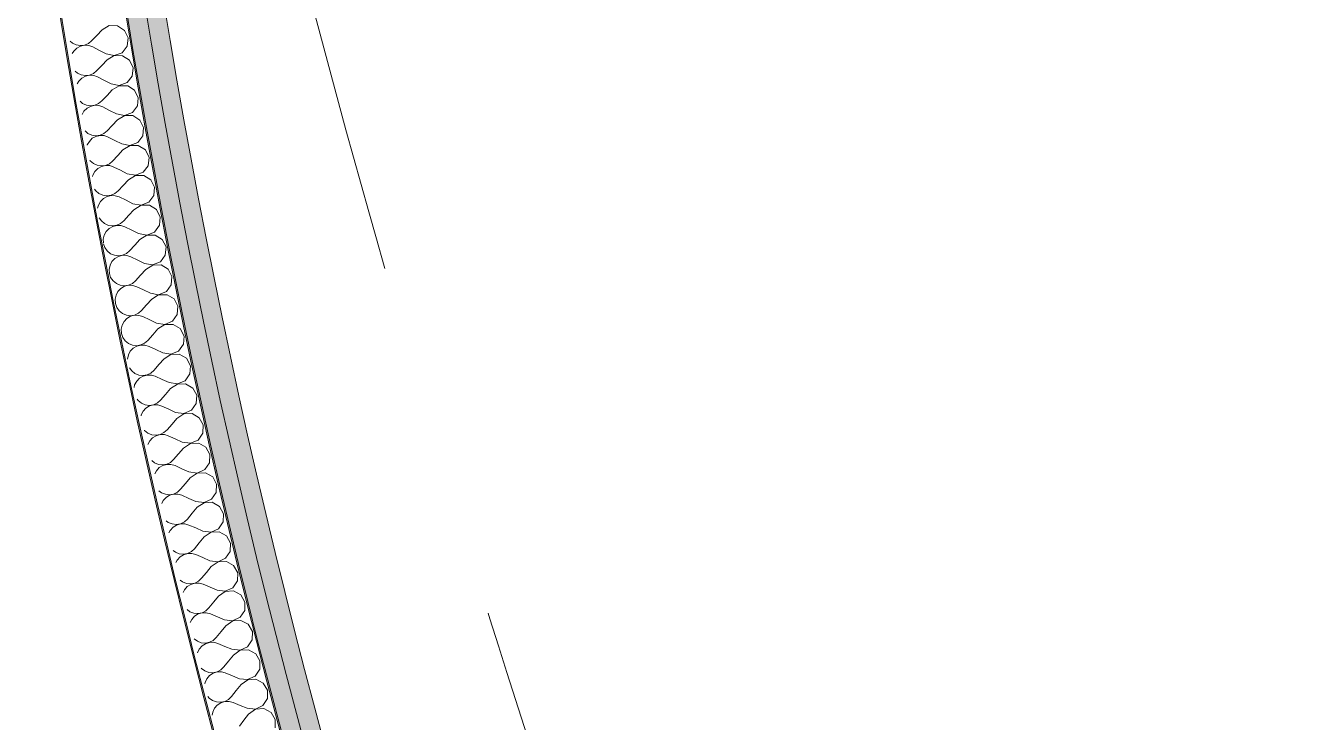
# Model space of a CAD drawing. Header units: millimetres. Extents: x -50172 to 68897, y -80883 to 956680.
# Drawn here: x -41260 to -40256, y -65320 to -64773 of the extents above; entities that cross this region are included whole.
import ezdxf

# ---------------------------------------------------------------- set-up
doc = ezdxf.new("R2010")
doc.units = ezdxf.units.MM
doc.header["$MEASUREMENT"] = 0
doc.linetypes.add('Dashed', pattern=[564.444447, 282.222223, -282.222223])
doc.layers.add('A-25-M_Wall_Int', color=7, linetype='Continuous')
for name, color, linetype, lineweight in [('A-25-M_Wall_Int_Pen_No__1', 7, 'Continuous', 13), ('A-25-M_Wall_Int_Pen_No__150', 7, 'Continuous', 0), ('New_A-95-P_Drawing_Pen_No__1', 7, 'Continuous', 13)]:
    doc.layers.add(name, color=color, linetype=linetype, lineweight=lineweight)
doc.layers.add('A-25-M_Wall_Int_Pen_No__107', color=7, linetype='Continuous', lineweight=15, true_color=0xa6a6a6)
doc.layers.add('A-25-M_Wall_Int_Pen_No__81', color=7, linetype='Continuous', lineweight=20, true_color=0x6a6a6a)

# ---------------------------------------------------------------- blocks, each defined once
blk = doc.blocks.new('*X580')
at = {"layer": 'A-25-M_Wall_Int_Pen_No__150', "linetype": 'Continuous'}
for p, q in [((-41200.5, -64776.3), (-41204.6, -64780.6)), ((-41194.9, -64773), (-41200.5, -64776.3)), ((-41188.4, -64773.2), (-41194.9, -64773)), ((-41182.9, -64776.7), (-41188.4, -64773.2)), ((-41180.1, -64782.6), (-41182.9, -64776.7)), ((-41225.5, -64785.2), (-41223.8, -64786.7)), ((-41223.8, -64786.7), (-41220.8, -64788.1)), ((-41214.3, -64788.2), (-41211.3, -64787)), ((-41211.3, -64787), (-41208.7, -64784.9)), ((-41204.6, -64780.6), (-41208.7, -64784.9)), ((-41180.9, -64789.1), (-41180.1, -64782.6)), ((-41222.8, -64792.9), (-41223.9, -64794.9)), ((-41220.4, -64790.6), (-41222.8, -64792.9)), ((-41220.8, -64788.1), (-41217.6, -64788.6)), ((-41217.5, -64789), (-41220.4, -64790.6)), ((-41217.6, -64788.6), (-41214.3, -64788.2)), ((-41214.3, -64788.3), (-41217.5, -64789)), ((-41211, -64788.5), (-41214.3, -64788.3)), ((-41207.9, -64789.6), (-41211, -64788.5)), ((-41202.6, -64792.4), (-41207.9, -64789.6)), ((-41197.4, -64795.1), (-41202.6, -64792.4)), ((-41197.4, -64795.1), (-41191, -64796.4)), ((-41191, -64796.5), (-41196.6, -64799.9)), ((-41191, -64796.4), (-41184.9, -64794.2)), ((-41184.5, -64796.7), (-41191, -64796.5)), ((-41184.9, -64794.2), (-41180.9, -64789.1)), ((-41179, -64800.2), (-41184.5, -64796.7)), ((-41200.7, -64804.2), (-41204.8, -64808.5)), ((-41196.6, -64799.9), (-41200.7, -64804.2)), ((-41176.2, -64806.1), (-41179, -64800.2)), ((-41176.9, -64812.5), (-41176.2, -64806.1)), ((-41221.6, -64808.8), (-41219.8, -64810.3)), ((-41218.8, -64816.5), (-41220, -64818.7)), ((-41219.8, -64810.3), (-41216.9, -64811.7)), ((-41216.4, -64814.2), (-41218.8, -64816.5)), ((-41216.9, -64811.7), (-41213.6, -64812.2)), ((-41213.5, -64812.7), (-41216.4, -64814.2)), ((-41213.6, -64812.2), (-41210.3, -64811.8)), ((-41210.3, -64811.9), (-41213.5, -64812.7)), ((-41210.3, -64811.8), (-41207.3, -64810.6)), ((-41207.1, -64812.1), (-41210.3, -64811.9)), ((-41207.3, -64810.6), (-41204.8, -64808.5)), ((-41204, -64813.2), (-41207.1, -64812.1)), ((-41198.7, -64816), (-41204, -64813.2)), ((-41193.4, -64818.7), (-41198.7, -64816)), ((-41187, -64820), (-41180.9, -64817.7)), ((-41180.9, -64817.7), (-41176.9, -64812.5)), ((-41196.6, -64827.7), (-41200.7, -64832.1)), ((-41192.5, -64823.4), (-41196.6, -64827.7)), ((-41193.4, -64818.7), (-41187, -64820)), ((-41187, -64820.1), (-41192.5, -64823.4)), ((-41180.4, -64820.2), (-41187, -64820.1)), ((-41175, -64823.7), (-41180.4, -64820.2)), ((-41172.1, -64829.5), (-41175, -64823.7)), ((-41217.8, -64832.2), (-41215.8, -64834)), ((-41215.8, -64834), (-41212.8, -64835.3)), ((-41212.3, -64837.8), (-41214.7, -64840.1)), ((-41212.8, -64835.3), (-41209.5, -64835.8)), ((-41209.5, -64836.3), (-41212.3, -64837.8)), ((-41209.5, -64835.8), (-41206.3, -64835.4)), ((-41206.3, -64835.5), (-41209.5, -64836.3)), ((-41206.3, -64835.4), (-41203.3, -64834.2)), ((-41203, -64835.7), (-41206.3, -64835.5)), ((-41203.3, -64834.2), (-41200.7, -64832.1)), ((-41199.9, -64836.8), (-41203, -64835.7)), ((-41194.6, -64839.5), (-41199.9, -64836.8)), ((-41176.8, -64841.2), (-41172.8, -64836)), ((-41172.8, -64836), (-41172.1, -64829.5)), ((-41214.7, -64840.1), (-41216.1, -64842.6)), ((-41189.3, -64842.2), (-41194.6, -64839.5)), ((-41188.4, -64846.9), (-41192.5, -64851.3)), ((-41189.3, -64842.2), (-41182.9, -64843.5)), ((-41182.8, -64843.6), (-41188.4, -64846.9)), ((-41182.9, -64843.5), (-41176.8, -64841.2)), ((-41176.3, -64843.6), (-41182.8, -64843.6)), ((-41170.8, -64847.1), (-41176.3, -64843.6)), ((-41168, -64853), (-41170.8, -64847.1)), ((-41213.9, -64855.6), (-41211.6, -64857.6)), ((-41211.6, -64857.6), (-41208.6, -64858.9)), ((-41202.1, -64859), (-41199.1, -64857.7)), ((-41199.1, -64857.7), (-41196.5, -64855.6)), ((-41192.5, -64851.3), (-41196.5, -64855.6)), ((-41168.6, -64859.4), (-41168, -64853)), ((-41210.5, -64863.8), (-41212.1, -64866.6)), ((-41212.1, -64866.6), (-41212.1, -64866.7)), ((-41208.2, -64861.4), (-41210.5, -64863.8)), ((-41208.6, -64858.9), (-41205.4, -64859.4)), ((-41205.3, -64859.9), (-41208.2, -64861.4)), ((-41205.4, -64859.4), (-41202.1, -64859)), ((-41202.1, -64859.1), (-41205.3, -64859.9)), ((-41198.8, -64859.3), (-41202.1, -64859.1)), ((-41195.7, -64860.4), (-41198.8, -64859.3)), ((-41190.4, -64863), (-41195.7, -64860.4)), ((-41185.1, -64865.7), (-41190.4, -64863)), ((-41185.1, -64865.7), (-41178.7, -64866.9)), ((-41178.6, -64867), (-41184.2, -64870.4)), ((-41178.7, -64866.9), (-41172.6, -64864.6)), ((-41172.1, -64867.1), (-41178.6, -64867)), ((-41172.6, -64864.6), (-41168.6, -64859.4)), ((-41166.6, -64870.5), (-41172.1, -64867.1)), ((-41188.2, -64874.8), (-41192.3, -64879.2)), ((-41184.2, -64870.4), (-41188.2, -64874.8)), ((-41163.7, -64876.4), (-41166.6, -64870.5)), ((-41164.4, -64882.9), (-41163.7, -64876.4)), ((-41210.1, -64878.6), (-41209.9, -64879)), ((-41209.9, -64879), (-41207.3, -64881.2)), ((-41206.2, -64887.4), (-41207.8, -64890.2)), ((-41207.3, -64881.2), (-41204.3, -64882.5)), ((-41203.9, -64885), (-41206.2, -64887.4)), ((-41204.3, -64882.5), (-41201.1, -64883)), ((-41201, -64883.4), (-41203.9, -64885)), ((-41201.1, -64883), (-41197.8, -64882.6)), ((-41197.8, -64882.7), (-41201, -64883.4)), ((-41197.8, -64882.6), (-41194.8, -64881.3)), ((-41194.5, -64882.8), (-41197.8, -64882.7)), ((-41194.8, -64881.3), (-41192.3, -64879.2)), ((-41191.4, -64883.9), (-41194.5, -64882.8)), ((-41186.1, -64886.5), (-41191.4, -64883.9)), ((-41180.8, -64889.2), (-41186.1, -64886.5)), ((-41174.4, -64890.4), (-41168.3, -64888)), ((-41168.3, -64888), (-41164.4, -64882.9)), ((-41207.8, -64890.2), (-41208.1, -64891.3)), ((-41183.9, -64898.3), (-41187.9, -64902.7)), ((-41179.9, -64893.9), (-41183.9, -64898.3)), ((-41180.8, -64889.2), (-41174.4, -64890.4)), ((-41174.3, -64890.5), (-41179.9, -64893.9)), ((-41167.8, -64890.5), (-41174.3, -64890.5)), ((-41162.3, -64894), (-41167.8, -64890.5)), ((-41159.4, -64899.8), (-41162.3, -64894)), ((-41206.4, -64901.3), (-41205.5, -64902.6)), ((-41205.5, -64902.6), (-41203, -64904.8)), ((-41203, -64904.8), (-41200, -64906.1)), ((-41199.5, -64908.6), (-41201.8, -64910.9)), ((-41200, -64906.1), (-41196.7, -64906.6)), ((-41196.6, -64907), (-41199.5, -64908.6)), ((-41196.7, -64906.6), (-41193.5, -64906.1)), ((-41193.5, -64906.2), (-41196.6, -64907)), ((-41193.5, -64906.1), (-41190.5, -64904.8)), ((-41190.2, -64906.4), (-41193.5, -64906.2)), ((-41190.5, -64904.8), (-41187.9, -64902.7)), ((-41187, -64907.4), (-41190.2, -64906.4)), ((-41181.7, -64910), (-41187, -64907.4)), ((-41163.9, -64911.5), (-41160, -64906.3)), ((-41160, -64906.3), (-41159.4, -64899.8)), ((-41203.4, -64913.8), (-41204, -64916.2)), ((-41201.8, -64910.9), (-41203.4, -64913.8)), ((-41176.4, -64912.7), (-41181.7, -64910)), ((-41175.5, -64917.4), (-41179.5, -64921.8)), ((-41176.4, -64912.7), (-41170, -64913.8)), ((-41169.9, -64913.9), (-41175.5, -64917.4)), ((-41170, -64913.8), (-41163.9, -64911.5)), ((-41163.4, -64913.9), (-41169.9, -64913.9)), ((-41157.9, -64917.3), (-41163.4, -64913.9)), ((-41155, -64923.2), (-41157.9, -64917.3)), ((-41202.7, -64923.8), (-41201.1, -64926.2)), ((-41201.1, -64926.2), (-41198.5, -64928.3)), ((-41198.5, -64928.3), (-41195.5, -64929.7)), ((-41189, -64929.6), (-41186, -64928.3)), ((-41186, -64928.3), (-41183.5, -64926.2)), ((-41179.5, -64921.8), (-41183.5, -64926.2)), ((-41155.5, -64929.6), (-41155, -64923.2)), ((-41198.9, -64937.4), (-41199.6, -64940.6)), ((-41197.3, -64934.5), (-41198.9, -64937.4)), ((-41195, -64932.1), (-41197.3, -64934.5)), ((-41195.5, -64929.7), (-41192.3, -64930.1)), ((-41192.2, -64930.5), (-41195, -64932.1)), ((-41192.3, -64930.1), (-41189, -64929.6)), ((-41189, -64929.7), (-41192.2, -64930.5)), ((-41185.7, -64929.9), (-41189, -64929.7)), ((-41182.6, -64930.9), (-41185.7, -64929.9)), ((-41177.2, -64933.5), (-41182.6, -64930.9)), ((-41171.9, -64936.1), (-41177.2, -64933.5)), ((-41171.9, -64936.1), (-41165.5, -64937.3)), ((-41165.4, -64937.4), (-41171, -64940.8)), ((-41165.5, -64937.3), (-41159.4, -64934.9)), ((-41158.9, -64937.3), (-41165.4, -64937.4)), ((-41159.4, -64934.9), (-41155.5, -64929.6)), ((-41153.4, -64940.7), (-41158.9, -64937.3)), ((-41199.6, -64940.6), (-41199.5, -64943.4)), ((-41199.4, -64944.2), (-41198.4, -64947)), ((-41198.4, -64947), (-41196.5, -64949.8)), ((-41174.9, -64945.2), (-41178.9, -64949.7)), ((-41171, -64940.8), (-41174.9, -64945.2)), ((-41150.4, -64946.5), (-41153.4, -64940.7)), ((-41151, -64953), (-41150.4, -64946.5)), ((-41196.5, -64949.8), (-41194, -64951.9)), ((-41192.8, -64958), (-41194.3, -64960.9)), ((-41194, -64951.9), (-41190.9, -64953.2)), ((-41190.5, -64955.7), (-41192.8, -64958)), ((-41190.9, -64953.2), (-41187.7, -64953.6)), ((-41187.6, -64954), (-41190.5, -64955.7)), ((-41187.7, -64953.6), (-41184.4, -64953.1)), ((-41184.4, -64953.2), (-41187.6, -64954)), ((-41184.4, -64953.1), (-41181.4, -64951.8)), ((-41181.1, -64953.4), (-41184.4, -64953.2)), ((-41181.4, -64951.8), (-41178.9, -64949.7)), ((-41178, -64954.4), (-41181.1, -64953.4)), ((-41172.6, -64957), (-41178, -64954.4)), ((-41167.3, -64959.6), (-41172.6, -64957)), ((-41160.9, -64960.7), (-41154.8, -64958.2)), ((-41154.8, -64958.2), (-41151, -64953)), ((-41194.3, -64960.9), (-41195, -64964.2)), ((-41195, -64964.2), (-41194.8, -64967.5)), ((-41194.8, -64967.5), (-41193.8, -64970.6)), ((-41170.3, -64968.7), (-41174.3, -64973.1)), ((-41166.3, -64964.2), (-41170.3, -64968.7)), ((-41167.3, -64959.6), (-41160.9, -64960.7)), ((-41160.8, -64960.8), (-41166.3, -64964.2)), ((-41154.3, -64960.7), (-41160.8, -64960.8)), ((-41148.8, -64964.1), (-41154.3, -64960.7)), ((-41145.8, -64969.9), (-41148.8, -64964.1)), ((-41193.8, -64970.6), (-41191.9, -64973.3)), ((-41191.9, -64973.3), (-41189.3, -64975.4)), ((-41189.3, -64975.4), (-41186.3, -64976.7)), ((-41186.3, -64976.7), (-41183, -64977.1)), ((-41182.9, -64977.5), (-41185.8, -64979.2)), ((-41183, -64977.1), (-41179.8, -64976.6)), ((-41179.8, -64976.7), (-41182.9, -64977.5)), ((-41179.8, -64976.6), (-41176.8, -64975.3)), ((-41176.5, -64976.8), (-41179.8, -64976.7)), ((-41176.8, -64975.3), (-41174.3, -64973.1)), ((-41173.3, -64977.8), (-41176.5, -64976.8)), ((-41168, -64980.4), (-41173.3, -64977.8)), ((-41150.1, -64981.6), (-41146.3, -64976.3)), ((-41146.3, -64976.3), (-41145.8, -64969.9)), ((-41189.6, -64984.5), (-41190.3, -64987.7)), ((-41190.3, -64987.7), (-41190.1, -64991)), ((-41188.1, -64981.5), (-41189.6, -64984.5)), ((-41185.8, -64979.2), (-41188.1, -64981.5)), ((-41162.6, -64983), (-41168, -64980.4)), ((-41161.6, -64987.7), (-41165.6, -64992.1)), ((-41162.6, -64983), (-41156.2, -64984.1)), ((-41156.2, -64984.2), (-41161.6, -64987.7)), ((-41156.2, -64984.1), (-41150.1, -64981.6)), ((-41149.6, -64984.1), (-41156.2, -64984.2)), ((-41144.1, -64987.4), (-41149.6, -64984.1)), ((-41141.1, -64993.2), (-41144.1, -64987.4)), ((-41190.1, -64991), (-41189, -64994.1)), ((-41189, -64994.1), (-41187.1, -64996.8)), ((-41187.1, -64996.8), (-41184.6, -64998.9)), ((-41184.6, -64998.9), (-41181.5, -65000.2)), ((-41175, -65000.1), (-41172, -64998.7)), ((-41172, -64998.7), (-41169.5, -64996.6)), ((-41165.6, -64992.1), (-41169.5, -64996.6)), ((-41141.6, -64999.7), (-41141.1, -64993.2)), ((-41184.8, -65008), (-41185.5, -65011.2)), ((-41183.3, -65005), (-41184.8, -65008)), ((-41181, -65002.7), (-41183.3, -65005)), ((-41181.5, -65000.2), (-41178.3, -65000.6)), ((-41178.2, -65001), (-41181, -65002.7)), ((-41178.3, -65000.6), (-41175, -65000.1)), ((-41175, -65000.2), (-41178.2, -65001)), ((-41171.7, -65000.3), (-41175, -65000.2)), ((-41168.6, -65001.3), (-41171.7, -65000.3)), ((-41163.2, -65003.8), (-41168.6, -65001.3)), ((-41157.8, -65006.4), (-41163.2, -65003.8)), ((-41157.8, -65006.4), (-41151.4, -65007.4)), ((-41151.4, -65007.5), (-41156.8, -65011)), ((-41151.4, -65007.4), (-41145.4, -65004.9)), ((-41144.9, -65007.4), (-41151.4, -65007.5)), ((-41145.4, -65004.9), (-41141.6, -64999.7)), ((-41139.3, -65010.7), (-41144.9, -65007.4)), ((-41185.5, -65011.2), (-41185.3, -65014.5)), ((-41185.3, -65014.5), (-41184.2, -65017.6)), ((-41184.2, -65017.6), (-41182.3, -65020.3)), ((-41160.8, -65015.5), (-41164.7, -65020)), ((-41156.8, -65011), (-41160.8, -65015.5)), ((-41136.2, -65016.5), (-41139.3, -65010.7)), ((-41136.7, -65023), (-41136.2, -65016.5)), ((-41182.3, -65020.3), (-41179.7, -65022.4)), ((-41178.4, -65028.5), (-41179.9, -65031.4)), ((-41179.7, -65022.4), (-41176.7, -65023.7)), ((-41176.2, -65026.1), (-41178.4, -65028.5)), ((-41176.7, -65023.7), (-41173.4, -65024.1)), ((-41173.3, -65024.5), (-41176.2, -65026.1)), ((-41173.4, -65024.1), (-41170.2, -65023.5)), ((-41170.1, -65023.6), (-41173.3, -65024.5)), ((-41170.2, -65023.5), (-41167.2, -65022.2)), ((-41166.9, -65023.7), (-41170.1, -65023.6)), ((-41167.2, -65022.2), (-41164.7, -65020)), ((-41163.7, -65024.7), (-41166.9, -65023.7)), ((-41158.3, -65027.2), (-41163.7, -65024.7)), ((-41152.9, -65029.7), (-41158.3, -65027.2)), ((-41146.5, -65030.8), (-41140.5, -65028.3)), ((-41140.5, -65028.3), (-41136.7, -65023)), ((-41179.9, -65031.4), (-41180.6, -65034.7)), ((-41155.9, -65038.9), (-41159.8, -65043.4)), ((-41151.9, -65034.4), (-41155.9, -65038.9)), ((-41152.9, -65029.7), (-41146.5, -65030.8)), ((-41146.5, -65030.9), (-41151.9, -65034.4)), ((-41140, -65030.7), (-41146.5, -65030.9)), ((-41134.4, -65034), (-41140, -65030.7)), ((-41131.3, -65039.8), (-41134.4, -65034)), ((-41179, -65041.5), (-41177.3, -65043.8)), ((-41177.3, -65043.8), (-41174.8, -65045.8)), ((-41174.8, -65045.8), (-41171.7, -65047.1)), ((-41171.7, -65047.1), (-41168.5, -65047.5)), ((-41168.4, -65047.9), (-41171.2, -65049.6)), ((-41168.5, -65047.5), (-41165.2, -65047)), ((-41165.2, -65047.1), (-41168.4, -65047.9)), ((-41165.2, -65047), (-41162.2, -65045.6)), ((-41161.9, -65047.1), (-41165.2, -65047.1)), ((-41162.2, -65045.6), (-41159.8, -65043.4)), ((-41158.8, -65048.1), (-41161.9, -65047.1)), ((-41153.4, -65050.6), (-41158.8, -65048.1)), ((-41135.5, -65051.6), (-41131.8, -65046.3)), ((-41131.8, -65046.3), (-41131.3, -65039.8)), ((-41175, -65054.9), (-41175.3, -65056.8)), ((-41173.4, -65052), (-41175, -65054.9)), ((-41171.2, -65049.6), (-41173.4, -65052)), ((-41147.9, -65053.1), (-41153.4, -65050.6)), ((-41146.9, -65057.8), (-41150.8, -65062.3)), ((-41147.9, -65053.1), (-41141.5, -65054.1)), ((-41141.5, -65054.2), (-41146.9, -65057.8)), ((-41141.5, -65054.1), (-41135.5, -65051.6)), ((-41135, -65054), (-41141.5, -65054.2)), ((-41129.4, -65057.3), (-41135, -65054)), ((-41126.3, -65063), (-41129.4, -65057.3)), ((-41173.1, -65066.1), (-41172.3, -65067.2)), ((-41172.3, -65067.2), (-41169.7, -65069.3)), ((-41169.7, -65069.3), (-41166.7, -65070.5)), ((-41160.2, -65070.4), (-41157.2, -65069)), ((-41157.2, -65069), (-41154.7, -65066.8)), ((-41150.8, -65062.3), (-41154.7, -65066.8)), ((-41126.7, -65069.5), (-41126.3, -65063)), ((-41169.9, -65078.4), (-41170, -65079.1)), ((-41168.4, -65075.4), (-41169.9, -65078.4)), ((-41166.1, -65073), (-41168.4, -65075.4)), ((-41166.7, -65070.5), (-41163.4, -65070.9)), ((-41163.3, -65071.3), (-41166.1, -65073)), ((-41163.4, -65070.9), (-41160.2, -65070.4)), ((-41160.1, -65070.5), (-41163.3, -65071.3)), ((-41156.9, -65070.5), (-41160.1, -65070.5)), ((-41153.7, -65071.5), (-41156.9, -65070.5)), ((-41148.3, -65073.9), (-41153.7, -65071.5)), ((-41142.9, -65076.4), (-41148.3, -65073.9)), ((-41142.9, -65076.4), (-41136.4, -65077.4)), ((-41136.4, -65077.5), (-41141.8, -65081.1)), ((-41136.4, -65077.4), (-41130.5, -65074.8)), ((-41129.9, -65077.3), (-41136.4, -65077.5)), ((-41130.5, -65074.8), (-41126.7, -65069.5)), ((-41124.3, -65080.6), (-41129.9, -65077.3)), ((-41145.7, -65085.6), (-41149.6, -65090.1)), ((-41141.8, -65081.1), (-41145.7, -65085.6)), ((-41121.2, -65086.3), (-41124.3, -65080.6)), ((-41121.6, -65092.8), (-41121.2, -65086.3)), ((-41167.3, -65090.5), (-41167.2, -65090.7)), ((-41167.2, -65090.7), (-41164.6, -65092.7)), ((-41164.6, -65092.7), (-41161.5, -65094)), ((-41163.2, -65098.8), (-41164.6, -65101.7)), ((-41161, -65096.4), (-41163.2, -65098.8)), ((-41161.5, -65094), (-41158.3, -65094.3)), ((-41158.2, -65094.7), (-41161, -65096.4)), ((-41158.3, -65094.3), (-41155, -65093.8)), ((-41155, -65093.8), (-41158.2, -65094.7)), ((-41155, -65093.8), (-41152.1, -65092.3)), ((-41151.7, -65093.9), (-41155, -65093.8)), ((-41152.1, -65092.3), (-41149.6, -65090.1)), ((-41148.6, -65094.8), (-41151.7, -65093.9)), ((-41143.1, -65097.3), (-41148.6, -65094.8)), ((-41137.7, -65099.7), (-41143.1, -65097.3)), ((-41131.3, -65100.7), (-41125.3, -65098.1)), ((-41125.3, -65098.1), (-41121.6, -65092.8)), ((-41140.5, -65108.9), (-41144.4, -65113.5)), ((-41136.7, -65104.4), (-41140.5, -65108.9)), ((-41137.7, -65099.7), (-41131.3, -65100.7)), ((-41131.2, -65100.8), (-41136.7, -65104.4)), ((-41124.7, -65100.6), (-41131.2, -65100.8)), ((-41119.1, -65103.8), (-41124.7, -65100.6)), ((-41116, -65109.5), (-41119.1, -65103.8)), ((-41116.3, -65116), (-41116, -65109.5)), ((-41161.6, -65114.3), (-41159.3, -65116.1)), ((-41159.3, -65116.1), (-41156.3, -65117.3)), ((-41156.3, -65117.3), (-41153, -65117.7)), ((-41152.9, -65118.1), (-41155.7, -65119.8)), ((-41153, -65117.7), (-41149.8, -65117.1)), ((-41149.7, -65117.2), (-41152.9, -65118.1)), ((-41149.8, -65117.1), (-41146.8, -65115.7)), ((-41146.5, -65117.2), (-41149.7, -65117.2)), ((-41146.8, -65115.7), (-41144.4, -65113.5)), ((-41143.3, -65118.1), (-41146.5, -65117.2)), ((-41137.9, -65120.6), (-41143.3, -65118.1)), ((-41120, -65121.3), (-41116.3, -65116)), ((-41157.9, -65122.2), (-41159.2, -65124.7)), ((-41155.7, -65119.8), (-41157.9, -65122.2)), ((-41132.4, -65123), (-41137.9, -65120.6)), ((-41131.4, -65127.7), (-41135.2, -65132.2)), ((-41132.4, -65123), (-41126, -65124)), ((-41126, -65124), (-41131.4, -65127.7)), ((-41126, -65124), (-41120, -65121.3)), ((-41119.5, -65123.8), (-41126, -65124)), ((-41113.8, -65127), (-41119.5, -65123.8)), ((-41110.7, -65132.7), (-41113.8, -65127)), ((-41156, -65137.9), (-41154, -65139.5)), ((-41154, -65139.5), (-41150.9, -65140.7)), ((-41144.4, -65140.5), (-41141.5, -65139)), ((-41141.5, -65139), (-41139, -65136.8)), ((-41135.2, -65132.2), (-41139, -65136.8)), ((-41114.7, -65144.6), (-41111, -65139.2)), ((-41111, -65139.2), (-41110.7, -65132.7)), ((-41152.6, -65145.6), (-41153.7, -65147.8)), ((-41150.4, -65143.2), (-41152.6, -65145.6)), ((-41150.9, -65140.7), (-41147.7, -65141)), ((-41147.6, -65141.4), (-41150.4, -65143.2)), ((-41147.7, -65141), (-41144.4, -65140.5)), ((-41144.4, -65140.5), (-41147.6, -65141.4)), ((-41141.1, -65140.6), (-41144.4, -65140.5)), ((-41138, -65141.5), (-41141.1, -65140.6)), ((-41132.5, -65143.9), (-41138, -65141.5)), ((-41127.1, -65146.3), (-41132.5, -65143.9)), ((-41127.1, -65146.3), (-41120.6, -65147.2)), ((-41120.6, -65147.3), (-41126, -65150.9)), ((-41120.6, -65147.2), (-41114.7, -65144.6)), ((-41114.1, -65147), (-41120.6, -65147.3)), ((-41108.4, -65150.2), (-41114.1, -65147)), ((-41129.8, -65155.5), (-41133.6, -65160.1)), ((-41126, -65150.9), (-41129.8, -65155.5)), ((-41105.3, -65155.9), (-41108.4, -65150.2)), ((-41105.5, -65162.4), (-41105.3, -65155.9)), ((-41150.4, -65161.4), (-41148.6, -65162.8)), ((-41148.6, -65162.8), (-41145.5, -65164)), ((-41147.1, -65169), (-41148.1, -65171)), ((-41144.9, -65166.5), (-41147.1, -65169)), ((-41145.5, -65164), (-41142.2, -65164.4)), ((-41142.1, -65164.8), (-41144.9, -65166.5)), ((-41142.2, -65164.4), (-41139, -65163.8)), ((-41139, -65163.9), (-41142.1, -65164.8)), ((-41139, -65163.8), (-41136, -65162.3)), ((-41135.7, -65163.9), (-41139, -65163.9)), ((-41136, -65162.3), (-41133.6, -65160.1)), ((-41132.5, -65164.8), (-41135.7, -65163.9)), ((-41127.1, -65167.1), (-41132.5, -65164.8)), ((-41121.6, -65169.5), (-41127.1, -65167.1)), ((-41121.6, -65169.5), (-41115.1, -65170.4)), ((-41115.1, -65170.4), (-41109.2, -65167.8)), ((-41109.2, -65167.8), (-41105.5, -65162.4)), ((-41124.3, -65178.8), (-41128.1, -65183.4)), ((-41120.5, -65174.2), (-41124.3, -65178.8)), ((-41115.1, -65170.5), (-41120.5, -65174.2)), ((-41108.6, -65170.2), (-41115.1, -65170.5)), ((-41102.9, -65173.4), (-41108.6, -65170.2)), ((-41099.8, -65179), (-41102.9, -65173.4)), ((-41100, -65185.5), (-41099.8, -65179)), ((-41144.8, -65184.8), (-41143, -65186.2)), ((-41143, -65186.2), (-41140, -65187.4)), ((-41139.4, -65189.8), (-41141.6, -65192.3)), ((-41140, -65187.4), (-41136.7, -65187.7)), ((-41136.6, -65188.1), (-41139.4, -65189.8)), ((-41136.7, -65187.7), (-41133.5, -65187.1)), ((-41133.4, -65187.2), (-41136.6, -65188.1)), ((-41133.5, -65187.1), (-41130.5, -65185.6)), ((-41130.1, -65187.1), (-41133.4, -65187.2)), ((-41130.5, -65185.6), (-41128.1, -65183.4)), ((-41127, -65188), (-41130.1, -65187.1)), ((-41121.5, -65190.4), (-41127, -65188)), ((-41103.7, -65190.9), (-41100, -65185.5)), ((-41141.6, -65192.3), (-41142.6, -65194.3)), ((-41116, -65192.8), (-41121.5, -65190.4)), ((-41114.9, -65197.4), (-41118.7, -65202)), ((-41116, -65192.8), (-41109.6, -65193.6)), ((-41109.6, -65193.7), (-41114.9, -65197.4)), ((-41109.6, -65193.6), (-41103.7, -65190.9)), ((-41103.1, -65193.4), (-41109.6, -65193.7)), ((-41097.4, -65196.5), (-41103.1, -65193.4)), ((-41094.2, -65202.2), (-41097.4, -65196.5)), ((-41139.3, -65208.1), (-41137.4, -65209.5)), ((-41137.4, -65209.5), (-41134.3, -65210.7)), ((-41127.8, -65210.3), (-41124.9, -65208.8)), ((-41124.9, -65208.8), (-41122.5, -65206.6)), ((-41118.7, -65202), (-41122.5, -65206.6)), ((-41098, -65214.1), (-41094.4, -65208.7)), ((-41094.4, -65208.7), (-41094.2, -65202.2)), ((-41135.9, -65215.6), (-41137, -65217.8)), ((-41133.7, -65213.1), (-41135.9, -65215.6)), ((-41134.3, -65210.7), (-41131, -65211)), ((-41130.9, -65211.4), (-41133.7, -65213.1)), ((-41131, -65211), (-41127.8, -65210.3)), ((-41127.8, -65210.4), (-41130.9, -65211.4)), ((-41124.5, -65210.4), (-41127.8, -65210.4)), ((-41121.3, -65211.3), (-41124.5, -65210.4)), ((-41115.9, -65213.6), (-41121.3, -65211.3)), ((-41110.4, -65216), (-41115.9, -65213.6)), ((-41110.4, -65216), (-41103.9, -65216.8)), ((-41103.9, -65216.9), (-41109.2, -65220.6)), ((-41103.9, -65216.8), (-41098, -65214.1)), ((-41097.4, -65216.5), (-41103.9, -65216.9)), ((-41091.7, -65219.6), (-41097.4, -65216.5)), ((-41088.5, -65225.3), (-41091.7, -65219.6)), ((-41119.2, -65232.1), (-41116.8, -65229.8)), ((-41113, -65225.2), (-41116.8, -65229.8)), ((-41109.2, -65220.6), (-41113, -65225.2)), ((-41088.7, -65231.8), (-41088.5, -65225.3)), ((-41133.8, -65231.2), (-41131.7, -65232.8)), ((-41131.7, -65232.8), (-41128.6, -65233.9)), ((-41130.2, -65238.9), (-41131.4, -65241.4)), ((-41128, -65236.4), (-41130.2, -65238.9)), ((-41128.6, -65233.9), (-41125.3, -65234.2)), ((-41125.2, -65234.6), (-41128, -65236.4)), ((-41125.3, -65234.2), (-41122.1, -65233.6)), ((-41122.1, -65233.7), (-41125.2, -65234.6)), ((-41122.1, -65233.6), (-41119.2, -65232.1)), ((-41118.8, -65233.6), (-41122.1, -65233.7)), ((-41115.6, -65234.5), (-41118.8, -65233.6)), ((-41110.1, -65236.8), (-41115.6, -65234.5)), ((-41104.6, -65239.1), (-41110.1, -65236.8)), ((-41104.6, -65239.1), (-41098.2, -65239.9)), ((-41098.1, -65240), (-41103.5, -65243.8)), ((-41098.2, -65239.9), (-41092.3, -65237.2)), ((-41091.7, -65239.6), (-41098.1, -65240)), ((-41092.3, -65237.2), (-41088.7, -65231.8)), ((-41085.9, -65242.7), (-41091.7, -65239.6)), ((-41107.2, -65248.4), (-41111, -65253)), ((-41103.5, -65243.8), (-41107.2, -65248.4)), ((-41082.7, -65248.3), (-41085.9, -65242.7)), ((-41082.9, -65254.9), (-41082.7, -65248.3)), ((-41128.3, -65254.2), (-41125.8, -65256)), ((-41125.8, -65256), (-41122.8, -65257.2)), ((-41122.1, -65259.6), (-41124.3, -65262.1)), ((-41122.8, -65257.2), (-41119.5, -65257.5)), ((-41119.4, -65257.9), (-41122.1, -65259.6)), ((-41119.5, -65257.5), (-41116.3, -65256.8)), ((-41116.2, -65256.9), (-41119.4, -65257.9)), ((-41116.3, -65256.8), (-41113.3, -65255.3)), ((-41113, -65256.8), (-41116.2, -65256.9)), ((-41113.3, -65255.3), (-41111, -65253)), ((-41109.8, -65257.7), (-41113, -65256.8)), ((-41104.3, -65260), (-41109.8, -65257.7)), ((-41098.8, -65262.3), (-41104.3, -65260)), ((-41092.3, -65263), (-41086.4, -65260.3)), ((-41086.4, -65260.3), (-41082.9, -65254.9)), ((-41124.3, -65262.1), (-41125.7, -65265.1)), ((-41097.6, -65266.9), (-41101.3, -65271.6)), ((-41098.8, -65262.3), (-41092.3, -65263)), ((-41092.3, -65263.1), (-41097.6, -65266.9)), ((-41085.8, -65262.7), (-41092.3, -65263.1)), ((-41080.1, -65265.8), (-41085.8, -65262.7)), ((-41076.8, -65271.4), (-41080.1, -65265.8)), ((-41122.9, -65277), (-41122.6, -65277.3)), ((-41122.6, -65277.3), (-41119.9, -65279.3)), ((-41119.9, -65279.3), (-41116.8, -65280.4)), ((-41116.8, -65280.4), (-41113.6, -65280.7)), ((-41113.6, -65280.7), (-41110.3, -65280)), ((-41110.3, -65280.1), (-41113.5, -65281.1)), ((-41110.3, -65280), (-41107.4, -65278.5)), ((-41107, -65280), (-41110.3, -65280.1)), ((-41107.4, -65278.5), (-41105, -65276.2)), ((-41103.9, -65280.9), (-41107, -65280)), ((-41101.3, -65271.6), (-41105, -65276.2)), ((-41080.5, -65283.4), (-41076.9, -65277.9)), ((-41076.9, -65277.9), (-41076.8, -65271.4)), ((-41119.8, -65288.3), (-41119.9, -65289.4)), ((-41118.4, -65285.4), (-41119.8, -65288.3)), ((-41116.2, -65282.9), (-41118.4, -65285.4)), ((-41113.5, -65281.1), (-41116.2, -65282.9)), ((-41098.3, -65283.1), (-41103.9, -65280.9)), ((-41092.8, -65285.4), (-41098.3, -65283.1)), ((-41091.6, -65290), (-41095.3, -65294.7)), ((-41092.8, -65285.4), (-41086.4, -65286.1)), ((-41086.3, -65286.2), (-41091.6, -65290)), ((-41086.4, -65286.1), (-41080.5, -65283.4)), ((-41079.9, -65285.8), (-41086.3, -65286.2)), ((-41074.1, -65288.8), (-41079.9, -65285.8)), ((-41070.8, -65294.4), (-41074.1, -65288.8)), ((-41117.5, -65299.3), (-41116.6, -65300.6)), ((-41116.6, -65300.6), (-41113.9, -65302.5)), ((-41101.4, -65301.6), (-41099, -65299.4)), ((-41095.3, -65294.7), (-41099, -65299.4)), ((-41070.9, -65300.9), (-41070.8, -65294.4)), ((-41113.9, -65302.5), (-41110.8, -65303.6)), ((-41112.3, -65308.6), (-41113.7, -65311.6)), ((-41110.2, -65306.1), (-41112.3, -65308.6)), ((-41110.8, -65303.6), (-41107.5, -65303.9)), ((-41107.4, -65304.3), (-41110.2, -65306.1)), ((-41107.5, -65303.9), (-41104.3, -65303.2)), ((-41104.3, -65303.3), (-41107.4, -65304.3)), ((-41104.3, -65303.2), (-41101.4, -65301.6)), ((-41101, -65303.2), (-41104.3, -65303.3)), ((-41097.8, -65304), (-41101, -65303.2)), ((-41092.3, -65306.3), (-41097.8, -65304)), ((-41086.8, -65308.5), (-41092.3, -65306.3)), ((-41086.8, -65308.5), (-41080.3, -65309.2)), ((-41080.3, -65309.3), (-41085.6, -65313.1)), ((-41080.3, -65309.2), (-41074.5, -65306.4)), ((-41073.8, -65308.8), (-41080.3, -65309.3)), ((-41074.5, -65306.4), (-41070.9, -65300.9)), ((-41068, -65311.9), (-41073.8, -65308.8)), ((-41113.7, -65311.6), (-41114.1, -65313.9)), ((-41089.3, -65317.8), (-41092.9, -65322.5)), ((-41085.6, -65313.1), (-41089.3, -65317.8)), ((-41064.7, -65317.5), (-41068, -65311.9)), ((-41064.8, -65324), (-41064.7, -65317.5))]:
    blk.add_line(p, q, dxfattribs=at)
blk = doc.blocks.new('Wall_243_1', base_point=(-41179.5, -64565.6))
at = {"layer": 'A-25-M_Wall_Int_Pen_No__107', "linetype": 'Continuous'}
for points in [[(-40577, -66482.2, -0.088953), (-41179.5, -64565.6), (-41194.3, -64568.1, 0.088925), (-40590.4, -66489.1)], [(-40590.4, -66489.1, -0.088925), (-41194.3, -64568.1), (-41209.1, -64570.5, 0.088898), (-40603.7, -66496)]]:
    blk.add_hatch(color=256, dxfattribs=at).paths.add_polyline_path(points)
at = {"layer": 'A-25-M_Wall_Int_Pen_No__81', "linetype": 'Continuous', "lineweight": 0, "true_color": 0x353535}
for points in [[(-40603.7, -66496, -0.088898), (-41209.1, -64570.5), (-41210.1, -64570.7, 0.088897), (-40604.6, -66496.4)], [(-40649, -66519.4, -0.088807), (-41259.5, -64578.8), (-41260.5, -64579, 0.088806), (-40649.9, -66519.8)]]:
    blk.add_hatch(color=250, dxfattribs=at).paths.add_polyline_path(points)
at = {"layer": 'A-25-M_Wall_Int_Pen_No__1', "linetype": 'Continuous'}
for radius, start, end in [(5691, 187.2836, 207.6166), (5722, 187.2948, 207.615), (5721, 187.2945, 207.615), (5706, 187.2891, 207.6158), (5773, 187.31293, 207.61241), (5772, 187.31258, 207.61246)]:
    blk.add_arc((-35534.4, -63844.1), radius, start, end, dxfattribs=at)
at = {"layer": 'A-25-M_Wall_Int', "color": 250, "lineweight": 50, "true_color": 0x2a2a2a}
blk.add_blockref('*X580', (0, 0), dxfattribs=at)

msp = doc.modelspace()

# ---------------------------------------------------------------- linework, layer by layer
at = {"layer": 'New_A-95-P_Drawing_Pen_No__1', "linetype": 'Dashed'}
msp.add_arc((-30673.6, -62024.1), 10716.3, 191.39318, 206.60116, dxfattribs=at)

# ---------------------------------------------------------------- block references
at = {"layer": 'A-25-M_Wall_Int', "color": 250, "lineweight": 50, "true_color": 0x2a2a2a}
msp.add_blockref('Wall_243_1', (-41179.5, -64565.6), dxfattribs=at)

doc.saveas('drawing.dxf')
